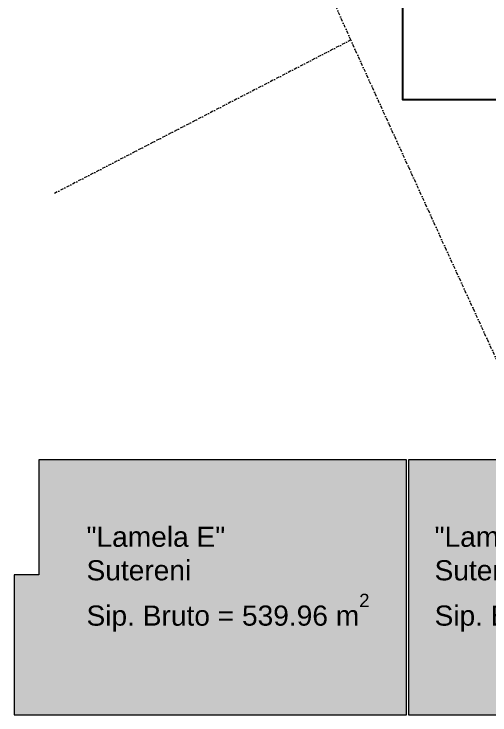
# Model space of a CAD drawing. Header units: millimetres. Extents: x -7085 to 93650, y -113521 to 35214.
# Drawn here: x -1850 to 33628, y -99001 to -46773 of the extents above; entities that cross this region are included whole.
import ezdxf

# ---------------------------------------------------------------- set-up
doc = ezdxf.new("R2010")
doc.units = ezdxf.units.MM
doc.header["$MEASUREMENT"] = 0
doc.linetypes.add('Dot & Dashed', pattern=[502.708322, 238.125, -132.291667, 0, -132.291655])
doc.layers.add('A - Fill Zone_Pen_No__1', color=7, linetype='Continuous', lineweight=13)
doc.layers.add('A - Pllaka mbi bodrum_Pen_No__42', color=8, linetype='Continuous', lineweight=25)
for name, color, linetype, lineweight, true_color in [('A - Fill Zone_Pen_No__166', 7, 'Continuous', 13, 0x97cbff), ('A - Fill Zone_Pen_No__62', 7, 'Continuous', 20, 0xaaaaaa), ('A - Parcelat_Pen_No__161', 7, 'Continuous', 13, 0x6a6a6a)]:
    doc.layers.add(name, color=color, linetype=linetype, lineweight=lineweight, true_color=true_color)
doc.layers.add('A - Pllaka mbi bodrum', color=7, linetype='Continuous')
doc.styles.add('GENERATED_STYLE_1', font='')
doc.styles.get('GENERATED_STYLE_1').set_extended_font_data('Arial', bold=True)

# ---------------------------------------------------------------- blocks, each defined once
blk = doc.blocks.new('Slab_4', base_point=(52202, -19051))
at = {"layer": 'A - Pllaka mbi bodrum_Pen_No__42', "color": 8, "linetype": 'Continuous', "lineweight": 25, "flags": 128}
blk.add_lwpolyline([(52202, -19051), (4150, -19050), (4150, -24901), (27100, -24901), (27100, -53141), (34367, -53141), (34572, -54048), (58272, -48655), (58121, -47975), (60193, -47573), (56977, -33242), (55470, -33580), (54395, -28800), (53758, -28901), (42448, -29954), (42022, -24921), (53287, -23873)], close=True, dxfattribs=at)
blk = doc.blocks.new('Slab_9', base_point=(4150, -19050))
at = {"layer": 'A - Pllaka mbi bodrum_Pen_No__42', "color": 8, "linetype": 'Continuous', "lineweight": 25, "flags": 128}
blk.add_lwpolyline([(4150, -19050), (4150, -24901), (27100, -24901), (27100, -53141), (34367, -53141), (34572, -54048), (55898, -49195), (55730, -48438), (52543, -34237), (55470, -33580), (54395, -28800), (53758, -28901), (42448, -29954), (42022, -24921), (53287, -23873), (52202, -19051)], close=True, dxfattribs=at)

msp = doc.modelspace()

# ---------------------------------------------------------------- hatches: boundary and pattern name
at = {"layer": 'A - Fill Zone_Pen_No__166', "linetype": 'Continuous', "lineweight": 0, "true_color": 0x25323f}
for points in [[(-1850, -99001), (27400, -99001), (27400, -80000), (0, -80000), (0, -88551), (-1850, -88551)], [(27550, -99001), (52100, -99001), (52100, -80000), (27550, -80000)]]:
    msp.add_hatch(color=169, dxfattribs=at).paths.add_polyline_path(points)

# ---------------------------------------------------------------- linework, layer by layer
at = {"layer": 'A - Fill Zone_Pen_No__62', "color": 253, "linetype": 'Continuous', "lineweight": 20, "true_color": 0xaaaaaa, "flags": 128}
for points in [[(-1850, -99001), (27400, -99001), (27400, -80000), (0, -80000), (0, -88551), (-1850, -88551)], [(27550, -99001), (52100, -99001), (52100, -80000), (27550, -80000)]]:
    msp.add_lwpolyline(points, close=True, dxfattribs=at)
at = {"layer": 'A - Parcelat_Pen_No__161', "color": 251, "linetype": 'Dot & Dashed', "lineweight": 13, "true_color": 0x6a6a6a}
for points in [[(23252, -48707), (16934, -34412)], [(23252, -48707), (1073, -60180)], [(30383, -64360), (23252, -48707)], [(37098, -79022), (30383, -64360)]]:
    msp.add_lwpolyline(points, dxfattribs=at)

# ---------------------------------------------------------------- block references
at = {"layer": 'A - Pllaka mbi bodrum', "color": 8, "linetype": 'Continuous', "lineweight": 25}
for name, p in [('Slab_4', (52202, -19051)), ('Slab_9', (4150, -19050))]:
    msp.add_blockref(name, p, dxfattribs=at)

# ---------------------------------------------------------------- texts
at = {"layer": 'A - Fill Zone_Pen_No__1', "color": 7, "lineweight": 13, "char_height": 1500, "attachment_point": 7, "style": 'GENERATED_STYLE_1'}
for s, insert in [('{\\fArial|b0|i0|c0|p34;"Lamela E"^MSutereni^MSip. Bruto = 539.96 m{\\H0.66x;\\S2^  ;}}', (3555, -92799)), ('{\\fArial|b0|i0|c0|p34;"Lamela D"^MSutereni^MSip. Bruto = 466.47 m{\\H0.66x;\\S2^  ;}}', (29498, -92799))]:
    msp.add_mtext(s, dxfattribs=dict(at, insert=insert))

doc.saveas('drawing.dxf')
